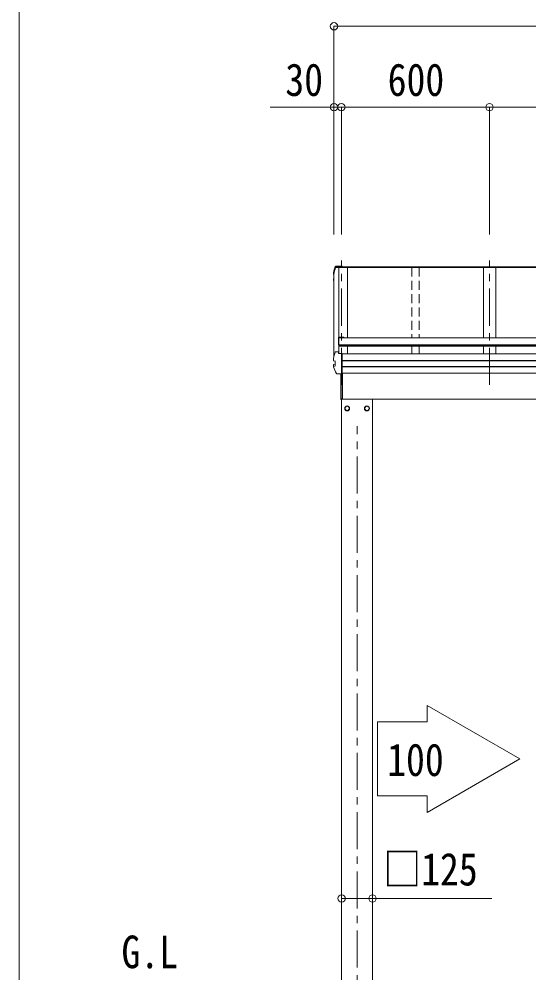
# Model space of a CAD drawing. Units: millimetres at full size, sheet at 1:30; some dimension numbers follow another scale. Extents: x -8432 to 8432, y -5820 to 5820.
# Drawn here: x -8432 to -6367, y -2873 to 989 of the extents above; entities that cross this region are included whole.
import ezdxf
from ezdxf.enums import TextEntityAlignment as Align

# ---------------------------------------------------------------- set-up
doc = ezdxf.new("R2010")
doc.units = ezdxf.units.MM
doc.header["$LTSCALE"] = 30
doc.header["$PDMODE"] = 32
doc.header["$PDSIZE"] = 30
doc.linetypes.add('CHAIN1', pattern=[8, 5, -1, 1, -1])
doc.linetypes.add('DASHED1', pattern=[1.8, 1.2, -0.6])
for name, color, linetype, lineweight in [('0-3_ELV2', 7, 'Continuous', 9), ('0-6_OTH_LINE', 7, 'Continuous', 9), ('0-E_DET2', 6, 'Continuous', 9), ('F-0_240', 7, 'Continuous', 9)]:
    doc.layers.add(name, color=color, linetype=linetype, lineweight=lineweight)
doc.styles.add('ＭＳ ゴシック', font='')
doc.styles.get('ＭＳ ゴシック').set_extended_font_data('MS Gothic')

msp = doc.modelspace()

# ---------------------------------------------------------------- linework, layer by layer
at = {"layer": '0-3_ELV2', "color": 5, "linetype": 'CHAIN1'}
for p, q in [((-7126.86, -492.46), (-7126.86, 11.72)), ((-6526.91, -492.46), (-6526.91, 11.72)), ((-7063.41, -3571.98), (-7063.41, -659.89))]:
    msp.add_line(p, q, dxfattribs=at)
at = {"layer": '0-3_ELV2', "color": 4}
for p, q in [((-7159.18, -39.11), (-7156.86, -30.26)), ((-7156.86, -30.26), (-7154.4, -21.49)), ((-7154.4, -21.49), (-7151.78, -12.83)), ((-7101.91, -16.8), (-7150.34, -16.8)), ((-7137.88, -16.65), (-7150.3, -16.65)), ((-7150.15, -15.16), (-7138.11, -15.16)), ((-7148.91, -11.54), (-7123.91, -11.54)), ((-7148.91, -11.55), (-7148.91, -11.54)), ((-7148.91, -11.54), (-7148.91, -11.54)), ((-7138.11, -14.07), (-7137.73, -16.56)), ((-7138.11, -15.16), (-7138.11, -14.07)), ((-7123.91, -14.07), (-7138.11, -14.07)), ((-7138.11, -15.16), (-7137.88, -16.65)), ((-7137.88, -16.65), (-7137.88, -16.31)), ((-7137.81, -16.8), (-7137.81, -360.14)), ((-7126.91, -16.56), (-7137.73, -16.56)), ((-7137.21, -16.8), (-7137.21, -364.09)), ((-4126.91, -15.9), (-7126.91, -15.9)), ((-4126.91, -16.8), (-7126.91, -16.8)), ((-7123.91, -15.9), (-7123.91, -11.54)), ((-4129.91, -13.62), (-7123.91, -13.62)), ((-7101.91, -16.72), (-7101.91, -300.98)), ((-6551.91, -16.72), (-6551.91, -300.98)), ((-6501.91, -16.72), (-6501.91, -300.98)), ((-7159.32, -68.51), (-7159.32, -64.44)), ((-7159.22, -43.47), (-7159.22, -39.42)), ((-7156.91, -66.97), (-7158.27, -67.23)), ((-7158.17, -44.75), (-7156.91, -44.99)), ((-7156.91, -68.49), (-7157.75, -68.66)), ((-7156.91, -62.88), (-7157.74, -62.98)), ((-7157.74, -62.98), (-7157.74, -62.98)), ((-7156.91, -43.47), (-7157.68, -43.32)), ((-7156.91, -43.12), (-7157.59, -42.98)), ((-7156.91, -40.17), (-7156.91, -376.95)), ((-7139.01, -300.95), (-7139.01, -330.41)), ((-7117.01, -298.95), (-7137.01, -298.95)), ((-7137.01, -335), (-7137.01, -300.48)), ((-7117.01, -300.48), (-7137.01, -300.48)), ((-4116.81, -301.11), (-7137.01, -301.11)), ((-7117.01, -298.95), (-7117.01, -301.11)), ((-7137.01, -330.41), (-7139.01, -330.41)), ((-4116.81, -330.14), (-7137.01, -330.14)), ((-4116.81, -331.89), (-7137.01, -331.89)), ((-4116.81, -335), (-7137.01, -335)), ((-7101.91, -332.96), (-7101.91, -366.62)), ((-6551.91, -335), (-6551.91, -366.62)), ((-6501.91, -335), (-6501.91, -366.62)), ((-7159.22, -393.52), (-7159.22, -386.13)), ((-7150.15, -357.82), (-7138.11, -357.82)), ((-7137.88, -359.31), (-7138.11, -357.82)), ((-7137.88, -359.31), (-7137.88, -359.66)), ((-7137.15, -364.45), (-7137.88, -359.66)), ((-7137.17, -364.45), (-7137.73, -360.77)), ((-7137.73, -364.45), (-7137.73, -360.77)), ((-7123.91, -446.86), (-7123.91, -364.45)), ((-4129.91, -366.62), (-7123.91, -366.62)), ((-7159.32, -418.56), (-7159.32, -411.17)), ((-7158.27, -409.89), (-7152.31, -408.74)), ((-7157.74, -417.27), (-7151.34, -415.58)), ((-7157.74, -417.27), (-7157.74, -417.28)), ((-7157.6, -394.99), (-7157.59, -394.99)), ((-7151.34, -395.76), (-7157.59, -394.99)), ((-7151.91, -395.9), (-7151.91, -415.11)), ((-7151.34, -395.76), (-7151.34, -395.76)), ((-7151.34, -415.58), (-7151.34, -415.58)), ((-4129.91, -393.15), (-7123.91, -393.15)), ((-4129.91, -394.04), (-7123.91, -394.04)), ((-4129.91, -417.26), (-7123.91, -417.26)), ((-4129.91, -419.19), (-7123.91, -419.19)), ((-7123.91, -446.86), (-7144.55, -446.86)), ((-7128.91, -551.05), (-7128.91, -446.86)), ((-7128.41, -551.45), (-7128.41, -446.86)), ((-4129.91, -444.22), (-7123.91, -444.22)), ((-7121.91, -444.22), (-7121.91, -549.05)), ((-7128.41, -551.45), (-7128.41, -551.45)), ((-7128.41, -551.45), (-7128.41, -551.52)), ((-7126.91, -549.05), (-7121.91, -549.05)), ((-7126.91, -551.55), (-7126.91, -549.05)), ((-4246.2, -550.45), (-7126.91, -550.45)), ((-7125.91, -550.45), (-7125.91, -3405.45)), ((-7000.91, -3405.45), (-7000.91, -550.45)), ((-7094.81, -587.2), (-7094.91, -587.2)), ((-7094.81, -587.7), (-7094.91, -587.7)), ((-7032, -587.2), (-7031.9, -587.2)), ((-7032, -587.7), (-7031.9, -587.7))]:
    msp.add_line(p, q, dxfattribs=at)
at = {"layer": '0-3_ELV2', "color": 4, "linetype": 'DASHED1'}
for p, q in [((-6841.91, -16.72), (-6841.91, -301.11)), ((-6811.91, -16.72), (-6811.91, -301.11)), ((-6841.91, -335), (-6841.91, -366.62)), ((-6811.91, -335), (-6811.91, -366.62))]:
    msp.add_line(p, q, dxfattribs=at)
at = {"layer": '0-3_ELV2', "color": 6}
for q in [(-7125.91, -2572.22), (-6517.13, -2572.22)]:
    msp.add_line((-7000.91, -2572.22), q, dxfattribs=at)
at = {"layer": '0-3_ELV2', "color": 4}
for points in [[(-7151.77, -12.82), (-7151.65, -12.52), (-7151.48, -12.26), (-7151.26, -12.03), (-7151, -11.85), (-7150.73, -11.72), (-7150.46, -11.64), (-7150.22, -11.6), (-7149.99, -11.58), (-7149.74, -11.56), (-7149.45, -11.55), (-7149.15, -11.54), (-7148.83, -11.54)], [(-7123.91, -15.57), (-7126.91, -15.57), (-7126.91, -16.57)], [(-7156.91, -74.71), (-7157.83, -72.47), (-7159.23, -68.98)], [(-7159.18, -39.11), (-7159.22, -39.37), (-7159.22, -39.42)], [(-7159.18, -385.82), (-7159.22, -386.08), (-7159.22, -386.13)], [(-7123.91, -364.45), (-7138.11, -364.45), (-7138.11, -357.82)], [(-7159.21, -419.06), (-7159.29, -418.9), (-7159.33, -418.72), (-7159.32, -418.54)], [(-7159.23, -419.04), (-7156.38, -425.86), (-7153.43, -432.59), (-7150.39, -439.24), (-7147.27, -445.8)], [(-7159.22, -393.56), (-7159.22, -393.47), (-7159.18, -393.21)], [(-7157.68, -394.98), (-7157.96, -394.9), (-7158.2, -394.83), (-7158.43, -394.73), (-7158.71, -394.56), (-7158.97, -394.29), (-7159.15, -393.94), (-7159.2, -393.56)], [(-7158.42, -419.25), (-7158.52, -418.93), (-7158.54, -418.57), (-7158.5, -418.21), (-7158.38, -417.88), (-7158.21, -417.6), (-7157.99, -417.39), (-7157.74, -417.28)], [(-7157.6, -394.99), (-7157.82, -394.92), (-7158.03, -394.77), (-7158.2, -394.55), (-7158.32, -394.28), (-7158.39, -393.97), (-7158.39, -393.64), (-7158.34, -393.32)], [(-7151.91, -395.9), (-7151.92, -395.78), (-7151.96, -395.69)], [(-7151.34, -395.76), (-7151.26, -395.79), (-7151.18, -395.84), (-7151.12, -395.92), (-7151.07, -396.01), (-7151.04, -396.12), (-7151.03, -396.24)], [(-7151.34, -415.58), (-7151.26, -415.54), (-7151.18, -415.48), (-7151.12, -415.4), (-7151.07, -415.29), (-7151.04, -415.18), (-7151.03, -415.06)], [(-7144.57, -446.86), (-7144.95, -446.86), (-7145.31, -446.85), (-7145.62, -446.83), (-7145.9, -446.8), (-7146.2, -446.72), (-7146.54, -446.58), (-7146.84, -446.37), (-7147.11, -446.09), (-7147.28, -445.75)], [(-7128.41, -551.52), (-7128.41, -551.55), (-7128.41, -551.55)], [(-7128.41, -551.55), (-7128.41, -551.55), (-7126.91, -551.55)]]:
    msp.add_lwpolyline(points, dxfattribs=at)
for points in [[(-7103.41, -577.64), (-7111.91, -582.55), (-7111.91, -592.36), (-7103.41, -597.27), (-7094.91, -592.36), (-7094.91, -582.55)], [(-7023.41, -577.64), (-7014.91, -582.55), (-7014.91, -592.36), (-7023.41, -597.27), (-7031.91, -592.36), (-7031.91, -582.55)]]:
    msp.add_lwpolyline(points, close=True, dxfattribs=at)
for centre, radius in [((-7103.41, -587.45), 10), ((-7103.41, -587.45), 8.5), ((-7023.41, -587.45), 10), ((-7023.41, -587.45), 8.5)]:
    msp.add_circle(centre, radius, dxfattribs=at)
for centre, radius, start, end in [((-6673.9, -162.82), 499.82, 162.96047, 166.14879), ((-6673.89, -162.82), 498.32, 162.94349, 166.12469), ((-7150.15, -16.86), 1.7, 89.95676, 162.90929), ((-7158.03, -64.44), 1.3, 100.9005, 179.9623), ((-7158.03, -68.51), 1.3, 100.8868, 201.66215), ((-7157.92, -43.47), 1.3, 166.2046, 259.10358), ((-6694.58, 116.06), 498.64, 201.74241, 202.00165), ((-6694.58, 116.41), 498.64, 201.78246, 202.00165), ((-7137.01, -300.95), 2, 90, 180), ((-6673.9, -505.48), 499.82, 162.96047, 166.14879), ((-7150.15, -359.52), 1.7, 89.95676, 162.90929), ((-7158.03, -411.17), 1.3, 100.9005, 179.9623), ((-7152.41, -408.25), 0.499, 280.91518, 359.94761), ((-7116.26, -536.39), 12.15, 179.0404, 180.9596), ((-7128.41, -551.05), 0.5, 180, 269.5), ((-7103.41, -587.45), 8.6, 171.25399, 188.74601), ((-7103.41, -587.45), 8.6, 111.25399, 128.74601), ((-7103.41, -587.45), 8.6, 231.25399, 248.74601), ((-7103.41, -587.45), 8.6, 51.25399, 68.74601), ((-7103.41, -587.45), 8.6, 291.25399, 308.74601), ((-7103.41, -587.45), 8.6, 1.66581, 8.74601), ((-7103.41, -587.45), 8.6, 351.25399, 358.33419), ((-7023.41, -587.45), 8.6, 171.25399, 178.33419), ((-7023.41, -587.45), 8.6, 181.66581, 188.74601), ((-7023.41, -587.45), 8.6, 111.25399, 128.74601), ((-7023.41, -587.45), 8.6, 231.25399, 248.74601), ((-7023.41, -587.45), 8.6, 51.25399, 68.74601), ((-7023.41, -587.45), 8.6, 291.25399, 308.74601), ((-7023.41, -587.45), 8.6, 351.25399, 8.74601)]:
    msp.add_arc(centre, radius, start, end, dxfattribs=at)
at = {"layer": '0-3_ELV2', "color": 6}
for p in [(-7125.91, -2572.22), (-7000.91, -2572.22)]:
    msp.add_point(p, dxfattribs=at)
at = {"layer": '0-6_OTH_LINE'}
for p, q in [((-6779.74, -1789.82), (-6779.74, -1857.02)), ((-6779.74, -2156.62), (-6980.14, -2156.62)), ((-6779.74, -2156.62), (-6779.74, -2223.82))]:
    msp.add_line(p, q, dxfattribs=at)
for points in [[(-6779.74, -2223.82), (-6403.89, -2006.82), (-6779.74, -1789.82)], [(-6779.74, -1857.02), (-6980.14, -1857.02), (-6980.14, -2156.62)]]:
    msp.add_lwpolyline(points, dxfattribs=at)
at = {"layer": '0-E_DET2'}
for p, q in [((-7156.91, 960.02), (-7156.91, 117.46)), ((-7156.91, 960.02), (-4096.91, 960.02)), ((-7156.91, 632.33), (-7415.5, 632.33)), ((-7156.91, 632.33), (-7156.91, 117.46)), ((-7156.91, 632.33), (-7126.91, 632.33)), ((-7126.91, 632.33), (-7126.91, 117.46)), ((-7126.91, 632.33), (-6526.91, 632.33)), ((-6526.91, 632.33), (-6526.91, 117.46)), ((-6526.91, 632.33), (-5926.91, 632.33))]:
    msp.add_line(p, q, dxfattribs=at)
for p in [(-7156.91, 960.02), (-7156.91, 632.33), (-7126.91, 632.33), (-6526.91, 632.33)]:
    msp.add_point(p, dxfattribs=at)
at = {"layer": 'F-0_240', "color": 5}
msp.add_line((-8432.06, 5820), (-8432.06, -5820), dxfattribs=at)

# ---------------------------------------------------------------- texts
at = {"layer": '0-3_ELV2', "style": 'ＭＳ ゴシック', "width": 0.85}
for s, p in [('□125', (-6956.99, -2558.84)), ('G.L', (-8017.31, -2893.73))]:
    msp.add_text(s, height=132, dxfattribs=at).set_placement(p, align=Align.BOTTOM_LEFT)
at = {"layer": '0-6_OTH_LINE', "style": 'ＭＳ ゴシック', "width": 0.85}
msp.add_text('100', height=132, dxfattribs=at).set_placement((-6941.42, -2115.58), align=Align.BOTTOM_LEFT)
at = {"layer": '0-E_DET2', "color": 7, "style": 'ＭＳ ゴシック', "width": 0.85}
for s, p in [('30', (-7353.9, 638.33)), ('600', (-6939.41, 638.33))]:
    msp.add_text(s, height=132, dxfattribs=at).set_placement(p, align=Align.BOTTOM_LEFT)

doc.saveas('drawing.dxf')
